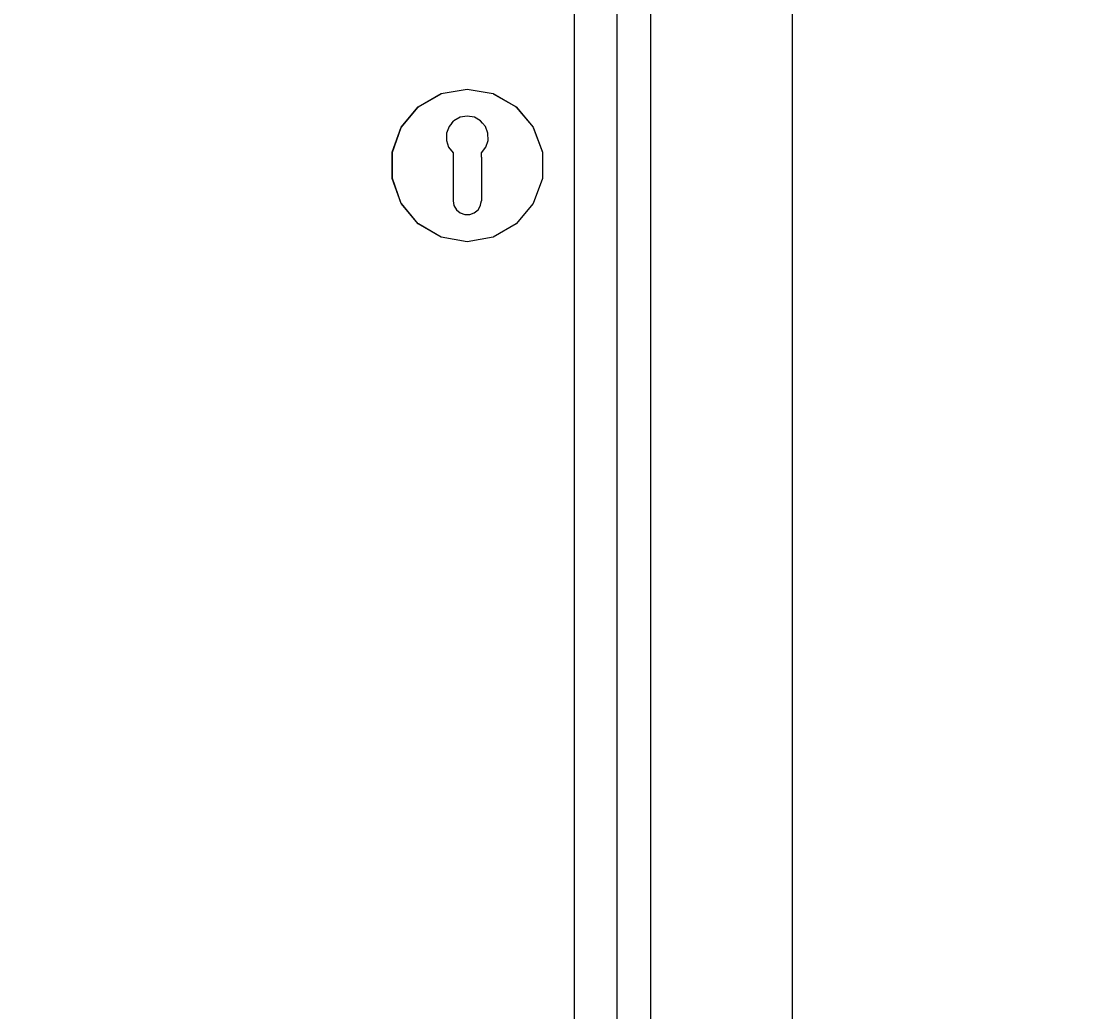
# Model space of a CAD drawing. Header units: millimetres. Extents: x -15634 to 67596, y -3027 to 55843.
# Drawn here: x 23108.6 to 23484.2, y 21496.3 to 21846.6 of the extents above; entities that cross this region are included whole.
import ezdxf

# ---------------------------------------------------------------- set-up
doc = ezdxf.new("R2010")
doc.units = ezdxf.units.MM
doc.header["$MEASUREMENT"] = 0
doc.set_wipeout_variables(frame=1)
doc.linetypes.add('Wipeout_Contour', pattern=[1000, 0, -1000])
doc.layers.add('Dimensioning - General', color=7, linetype='Continuous')
doc.layers.add('Structural - Bearing', color=7, linetype='Continuous')
for name, color, linetype, lineweight, true_color in [('Dimensioning - General_Pen_No__61', 7, 'Continuous', 20, 0x6a6a6a), ('Dimensioning - General_Pen_No__88', 7, 'Continuous', 20, 0xfd4435), ('Structural - Bearing_Pen_No__82', 7, 'Continuous', 20, 0xaaaaaa)]:
    doc.layers.add(name, color=color, linetype=linetype, lineweight=lineweight, true_color=true_color)
doc.styles.add('GENERATED_STYLE_6', font='calibril.ttf')
doc.dimstyles.new('GENERATED_STYLE__3', dxfattribs={"dimtxt": 195.999997, "dimasz": 106.4, "dimexe": 0.18, "dimexo": 0.0625, "dimgap": 0.09, "dimtad": 1, "dimdec": 0, "dimlfac": 0.1, "dimzin": 0, "dimdsep": 46, "dimtxsty": 'GENERATED_STYLE_6', "dimblk": 'ARROWHEAD_2', "dimblk1": 'ARROWHEAD_2', "dimblk2": 'ARROWHEAD_2', "dimcen": 0.09, "dimse1": 1, "dimse2": 1, "dimclrd": 256, "dimclre": 256, "dimclrt": 256, "dimadec": 0, "dimazin": 0, "dimtfac": 1, "dimtdec": 4, "dimtmove": 0, "dimatfit": 3, "dimfxl": 1, "dimtolj": 1, "dimtzin": 0, "dimarcsym": 0})

# ---------------------------------------------------------------- blocks, each defined once
blk = doc.blocks.new('*D49')
at = {"layer": 'Dimensioning - General_Pen_No__61', "color": 251, "linetype": 'Continuous', "lineweight": 20, "true_color": 0x6a6a6a, "transparency": 16777216}
for p, q in [((27454.43, 23536.02), (27594.43, 23455.19)), ((27629.43, 23495.6), (27419.43, 23495.6)), ((27524.43, 20795.6), (27524.43, 23495.6)), ((27454.43, 20836.02), (27594.43, 20755.19)), ((27629.43, 20795.6), (27419.43, 20795.6))]:
    blk.add_line(p, q, dxfattribs=at)
at = {"layer": 'Dimensioning - General_Pen_No__88', "color": 20, "lineweight": 20, "true_color": 0xfd4435, "transparency": 16777216, "char_height": 196, "attachment_point": 7, "rotation": 90, "style": 'GENERATED_STYLE_6'}
for s, insert in [('\\A1;{\\pql;\\fCalibri Light|b0|i0|c0|p34;20}', (27485.23, 23137.36)), ('\\A1;{\\pql;\\fCalibri Light|b0|i0|c0|p34;270}', (27485.23, 21907.27))]:
    blk.add_mtext(s, dxfattribs=dict(at, insert=insert))
blk = doc.blocks.new('ARROWHEAD_2')
at = {"color": 0, "linetype": 'Continuous', "lineweight": 0}
for p, q in [((-0.3781, -0.655), (0.3781, 0.655)), ((0, 0), (-1, 0))]:
    blk.add_line(p, q, dxfattribs=at)
blk = doc.blocks.new('*D97')
at = {"layer": 'Dimensioning - General_Pen_No__61', "color": 251, "linetype": 'Continuous', "lineweight": 20, "true_color": 0x6a6a6a, "transparency": 16777216}
for p, q in [((28004.43, 23536.02), (28144.43, 23455.19)), ((28179.43, 23495.6), (27969.43, 23495.6)), ((28074.43, 20795.6), (28074.43, 23495.6)), ((28004.43, 20836.02), (28144.43, 20755.19)), ((28179.43, 20795.6), (27969.43, 20795.6))]:
    blk.add_line(p, q, dxfattribs=at)
at = {"layer": 'Dimensioning - General_Pen_No__88', "color": 20, "lineweight": 20, "true_color": 0xfd4435, "transparency": 16777216, "char_height": 196, "attachment_point": 7, "rotation": 90, "style": 'GENERATED_STYLE_6'}
for s, insert in [('\\A1;{\\pql;\\fCalibri Light|b0|i0|c0|p34;20}', (28035.23, 23137.36)), ('\\A1;{\\pql;\\fCalibri Light|b0|i0|c0|p34;270}', (28035.23, 21907.27))]:
    blk.add_mtext(s, dxfattribs=dict(at, insert=insert))
blk = doc.blocks.new('*D127')
at = {"layer": 'Dimensioning - General_Pen_No__61', "color": 251, "linetype": 'Continuous', "lineweight": 20, "true_color": 0x6a6a6a, "transparency": 16777216}
for p, q in [((28554.43, 23736.02), (28694.43, 23655.19)), ((28729.43, 23695.6), (28519.43, 23695.6)), ((28624.43, 20795.6), (28624.43, 23695.6)), ((28554.43, 20836.02), (28694.43, 20755.19)), ((28729.43, 20795.6), (28519.43, 20795.6))]:
    blk.add_line(p, q, dxfattribs=at)
at = {"layer": 'Dimensioning - General_Pen_No__88', "color": 20, "lineweight": 20, "true_color": 0xfd4435, "transparency": 16777216, "insert": (28585.23, 22007.27), "char_height": 196, "attachment_point": 7, "rotation": 90, "style": 'GENERATED_STYLE_6'}
blk.add_mtext('\\A1;{\\pql;\\fCalibri Light|b0|i0|c0|p34;290}', dxfattribs=at)
blk = doc.blocks.new('*D145')
at = {"layer": 'Dimensioning - General_Pen_No__61', "color": 251, "linetype": 'Continuous', "lineweight": 20, "true_color": 0x6a6a6a, "transparency": 16777216}
for p, q in [((34964.93, 23536.02), (35104.93, 23455.19)), ((35139.93, 23495.6), (34929.93, 23495.6)), ((35034.93, 20795.6), (35034.93, 23495.6)), ((34964.93, 20836.02), (35104.93, 20755.19)), ((35139.93, 20795.6), (34929.93, 20795.6))]:
    blk.add_line(p, q, dxfattribs=at)
at = {"layer": 'Dimensioning - General_Pen_No__88', "color": 20, "lineweight": 20, "true_color": 0xfd4435, "transparency": 16777216, "char_height": 196, "attachment_point": 7, "rotation": 90, "style": 'GENERATED_STYLE_6'}
for s, insert in [('\\A1;{\\pql;\\fCalibri Light|b0|i0|c0|p34;20}', (34995.73, 23137.36)), ('\\A1;{\\pql;\\fCalibri Light|b0|i0|c0|p34;270}', (34995.73, 21907.27))]:
    blk.add_mtext(s, dxfattribs=dict(at, insert=insert))
blk = doc.blocks.new('*D193')
at = {"layer": 'Dimensioning - General_Pen_No__61', "color": 251, "linetype": 'Continuous', "lineweight": 20, "true_color": 0x6a6a6a, "transparency": 16777216}
for p, q in [((35514.93, 23536.02), (35654.93, 23455.19)), ((35689.93, 23495.6), (35479.93, 23495.6)), ((35584.93, 20795.6), (35584.93, 23495.6)), ((35514.93, 20836.02), (35654.93, 20755.19)), ((35689.93, 20795.6), (35479.93, 20795.6))]:
    blk.add_line(p, q, dxfattribs=at)
at = {"layer": 'Dimensioning - General_Pen_No__88', "color": 20, "lineweight": 20, "true_color": 0xfd4435, "transparency": 16777216, "char_height": 196, "attachment_point": 7, "rotation": 90, "style": 'GENERATED_STYLE_6'}
for s, insert in [('\\A1;{\\pql;\\fCalibri Light|b0|i0|c0|p34;20}', (35545.73, 23137.36)), ('\\A1;{\\pql;\\fCalibri Light|b0|i0|c0|p34;270}', (35545.73, 21907.27))]:
    blk.add_mtext(s, dxfattribs=dict(at, insert=insert))
blk = doc.blocks.new('*D223')
at = {"layer": 'Dimensioning - General_Pen_No__61', "color": 251, "linetype": 'Continuous', "lineweight": 20, "true_color": 0x6a6a6a, "transparency": 16777216}
for p, q in [((36064.93, 23736.02), (36204.93, 23655.19)), ((36239.93, 23695.6), (36029.93, 23695.6)), ((36134.93, 20795.6), (36134.93, 23695.6)), ((36064.93, 20836.02), (36204.93, 20755.19)), ((36239.93, 20795.6), (36029.93, 20795.6))]:
    blk.add_line(p, q, dxfattribs=at)
at = {"layer": 'Dimensioning - General_Pen_No__88', "color": 20, "lineweight": 20, "true_color": 0xfd4435, "transparency": 16777216, "insert": (36095.73, 22007.27), "char_height": 196, "attachment_point": 7, "rotation": 90, "style": 'GENERATED_STYLE_6'}
blk.add_mtext('\\A1;{\\pql;\\fCalibri Light|b0|i0|c0|p34;290}', dxfattribs=at)

msp = doc.modelspace()

# ---------------------------------------------------------------- wipeouts: each hides what was drawn before it
at = {"color": 254, "linetype": 'Wipeout_Contour', "lineweight": 0, "ltscale": 128114.926668}
msp.add_wipeout([(23319.37, 20895.6), (23331.37, 20895.6), (23331.37, 22982.6), (23319.37, 22970.6)], dxfattribs=at).dxf.layer = 'Structural - Bearing'
at = {"color": 254, "linetype": 'Wipeout_Contour', "lineweight": 0, "ltscale": 223189.100645}
msp.add_wipeout([(23259.95, 21809.39), (23260.93, 21810.53), (23257.17, 21820.88), (23249.08, 21816.21), (23259, 21804.39), (23258.98, 21804.44), (23259.04, 21807)], dxfattribs=at).dxf.layer = 'Structural - Bearing'
at = {"color": 254, "linetype": 'Wipeout_Contour', "lineweight": 0, "ltscale": 159318.882752}
msp.add_wipeout([(23257.17, 21770.33), (23261.51, 21782.27), (23261.37, 21783.1), (23261.37, 21789.65), (23249.08, 21775)], dxfattribs=at).dxf.layer = 'Structural - Bearing'

# ---------------------------------------------------------------- next in the draw order: wipeouts: each hides what was drawn before it
at = {"color": 254, "linetype": 'Wipeout_Contour', "lineweight": 0, "ltscale": 128248.79415}
msp.add_wipeout([(23381.37, 20895.6), (23381.37, 23032.6), (23331.37, 22982.6), (23331.37, 20895.6)], dxfattribs=at).dxf.layer = 'Structural - Bearing'
at = {"color": 254, "linetype": 'Wipeout_Contour', "lineweight": 0, "ltscale": 128046.115887}
msp.add_wipeout([(23304.37, 22955.6), (23304.37, 20895.6), (23319.37, 20895.6), (23319.37, 22955.6)], dxfattribs=at).dxf.layer = 'Structural - Bearing'
at = {"color": 254, "linetype": 'Wipeout_Contour', "lineweight": 0, "ltscale": 191273.788733}
msp.add_wipeout([(23259.79, 21802.02), (23259, 21804.39), (23249.08, 21816.21), (23243.07, 21809.05), (23261.37, 21798.49), (23261.37, 21800)], dxfattribs=at).dxf.layer = 'Structural - Bearing'
at = {"color": 254, "linetype": 'Wipeout_Contour', "lineweight": 0, "ltscale": 127456.041611}
msp.add_wipeout([(23261.37, 21789.65), (23261.37, 21792.72), (23243.07, 21782.15), (23249.08, 21775)], dxfattribs=at).dxf.layer = 'Structural - Bearing'

# ---------------------------------------------------------------- next in the draw order: linework, layer by layer
at = {"layer": 'Structural - Bearing_Pen_No__82', "color": 253, "linetype": 'Continuous', "lineweight": 20, "true_color": 0xaaaaaa}
for p, q in [((23381.37, 23032.6), (23381.37, 20895.6)), ((23331.37, 20895.6), (23331.37, 22982.6)), ((23319.37, 20895.6), (23319.37, 22970.6)), ((23304.37, 20895.6), (23304.37, 22955.6))]:
    msp.add_line(p, q, dxfattribs=at)

# ---------------------------------------------------------------- next in the draw order: wipeouts: each hides what was drawn before it
at = {"color": 254, "linetype": 'Wipeout_Contour', "lineweight": 0, "ltscale": 127546.525717}
msp.add_wipeout([(23249.01, 21816.29), (23249.08, 21816.21), (23257.17, 21820.88), (23257.13, 21820.98)], dxfattribs=at).dxf.layer = 'Structural - Bearing'

# ---------------------------------------------------------------- next in the draw order: wipeouts: each hides what was drawn before it
at = {"color": 254, "linetype": 'Wipeout_Contour', "lineweight": 0, "ltscale": 191346.834836}
msp.add_wipeout([(23261.62, 21811.33), (23263.85, 21812.59), (23266.37, 21813.03), (23266.37, 21822.5), (23257.17, 21820.88), (23260.93, 21810.53)], dxfattribs=at).dxf.layer = 'Structural - Bearing'

# ---------------------------------------------------------------- next in the draw order: wipeouts: each hides what was drawn before it
at = {"color": 254, "linetype": 'Wipeout_Contour', "lineweight": 0, "ltscale": 127580.421088}
msp.add_wipeout([(23257.13, 21820.98), (23257.17, 21820.88), (23266.37, 21822.5), (23266.37, 21822.6)], dxfattribs=at).dxf.layer = 'Structural - Bearing'
at = {"color": 254, "linetype": 'Wipeout_Contour', "lineweight": 0, "ltscale": 127493.245304}
msp.add_wipeout([(23261.37, 21796.49), (23261.37, 21798.49), (23243.07, 21809.05), (23239.88, 21800.28)], dxfattribs=at).dxf.layer = 'Structural - Bearing'

# ---------------------------------------------------------------- next in the draw order: wipeouts: each hides what was drawn before it
at = {"color": 254, "linetype": 'Wipeout_Contour', "lineweight": 0, "ltscale": 191379.690148}
msp.add_wipeout([(23268.89, 21812.59), (23271.11, 21811.33), (23271.8, 21810.53), (23275.57, 21820.88), (23266.37, 21822.5), (23266.37, 21813.03)], dxfattribs=at).dxf.layer = 'Structural - Bearing'
at = {"color": 254, "linetype": 'Wipeout_Contour', "lineweight": 0, "ltscale": 127509.712572}
msp.add_wipeout([(23242.98, 21809.1), (23243.07, 21809.05), (23249.08, 21816.21), (23249.01, 21816.29)], dxfattribs=at).dxf.layer = 'Structural - Bearing'
at = {"color": 254, "linetype": 'Wipeout_Contour', "lineweight": 0, "ltscale": 127464.038047}
msp.add_wipeout([(23261.37, 21792.72), (23261.37, 21794.72), (23239.88, 21790.93), (23243.07, 21782.15)], dxfattribs=at).dxf.layer = 'Structural - Bearing'

# ---------------------------------------------------------------- next in the draw order: linework, layer by layer
at = {"layer": 'Structural - Bearing_Pen_No__82', "color": 253, "linetype": 'Continuous', "lineweight": 20, "true_color": 0xaaaaaa}
msp.add_line((23249.01, 21816.29), (23257.13, 21820.98), dxfattribs=at)

# ---------------------------------------------------------------- next in the draw order: wipeouts: each hides what was drawn before it
at = {"color": 254, "linetype": 'Wipeout_Contour', "lineweight": 0, "ltscale": 127607.319307}
msp.add_wipeout([(23266.37, 21822.6), (23266.37, 21822.5), (23275.57, 21820.88), (23275.6, 21820.98)], dxfattribs=at).dxf.layer = 'Structural - Bearing'
at = {"color": 254, "linetype": 'Wipeout_Contour', "lineweight": 0, "ltscale": 127476.418026}
msp.add_wipeout([(23261.37, 21794.72), (23261.37, 21796.49), (23239.88, 21800.28), (23239.88, 21790.93)], dxfattribs=at).dxf.layer = 'Structural - Bearing'
at = {"color": 254, "linetype": 'Wipeout_Contour', "lineweight": 0, "ltscale": 254925.081751}
msp.add_wipeout([(23261.67, 21781.39), (23261.51, 21782.27), (23257.17, 21770.33), (23266.37, 21768.7), (23266.37, 21778.18), (23265.5, 21778.18), (23263.87, 21778.77), (23262.54, 21779.89)], dxfattribs=at).dxf.layer = 'Structural - Bearing'

# ---------------------------------------------------------------- next in the draw order: linework, layer by layer
at = {"layer": 'Structural - Bearing_Pen_No__82', "color": 253, "linetype": 'Continuous', "lineweight": 20, "true_color": 0xaaaaaa}
msp.add_line((23257.13, 21820.98), (23266.37, 21822.6), dxfattribs=at)

# ---------------------------------------------------------------- next in the draw order: wipeouts: each hides what was drawn before it
at = {"color": 254, "linetype": 'Wipeout_Contour', "lineweight": 0, "ltscale": 223279.623915}
msp.add_wipeout([(23272.78, 21809.39), (23273.7, 21807), (23273.76, 21804.44), (23273.74, 21804.39), (23283.66, 21816.21), (23275.57, 21820.88), (23271.8, 21810.53)], dxfattribs=at).dxf.layer = 'Structural - Bearing'
at = {"color": 254, "linetype": 'Wipeout_Contour', "lineweight": 0, "ltscale": 127474.421257}
msp.add_wipeout([(23239.78, 21800.29), (23239.88, 21800.28), (23243.07, 21809.05), (23242.98, 21809.1)], dxfattribs=at).dxf.layer = 'Structural - Bearing'
at = {"color": 254, "linetype": 'Wipeout_Contour', "lineweight": 0, "ltscale": 254964.695777}
msp.add_wipeout([(23267.24, 21778.18), (23266.37, 21778.18), (23266.37, 21768.7), (23275.57, 21770.33), (23271.22, 21782.27), (23271.07, 21781.39), (23270.2, 21779.89), (23268.87, 21778.77)], dxfattribs=at).dxf.layer = 'Structural - Bearing'
at = {"color": 254, "linetype": 'Wipeout_Contour', "lineweight": 0, "ltscale": 127420.782652}
msp.add_wipeout([(23257.13, 21770.23), (23257.17, 21770.33), (23249.08, 21775), (23249.01, 21774.92)], dxfattribs=at).dxf.layer = 'Structural - Bearing'

# ---------------------------------------------------------------- next in the draw order: linework, layer by layer
at = {"layer": 'Structural - Bearing_Pen_No__82', "color": 253, "linetype": 'Continuous', "lineweight": 20, "true_color": 0xaaaaaa}
msp.add_line((23242.98, 21809.1), (23249.01, 21816.29), dxfattribs=at)

# ---------------------------------------------------------------- next in the draw order: wipeouts: each hides what was drawn before it
at = {"color": 254, "linetype": 'Wipeout_Contour', "lineweight": 0, "ltscale": 127623.971002}
msp.add_wipeout([(23275.6, 21820.98), (23275.57, 21820.88), (23283.66, 21816.21), (23283.72, 21816.29)], dxfattribs=at).dxf.layer = 'Structural - Bearing'
at = {"color": 254, "linetype": 'Wipeout_Contour', "lineweight": 0, "ltscale": 159380.89734}
msp.add_wipeout([(23283.66, 21775), (23271.37, 21789.65), (23271.37, 21783.1), (23271.22, 21782.27), (23275.57, 21770.33)], dxfattribs=at).dxf.layer = 'Structural - Bearing'
at = {"color": 254, "linetype": 'Wipeout_Contour', "lineweight": 0, "ltscale": 127416.369349}
msp.add_wipeout([(23249.01, 21774.92), (23249.08, 21775), (23243.07, 21782.15), (23242.98, 21782.1)], dxfattribs=at).dxf.layer = 'Structural - Bearing'
at = {"color": 254, "linetype": 'Wipeout_Contour', "lineweight": 0, "ltscale": 127437.45795}
msp.add_wipeout([(23266.37, 21768.6), (23266.37, 21768.7), (23257.17, 21770.33), (23257.13, 21770.23)], dxfattribs=at).dxf.layer = 'Structural - Bearing'

# ---------------------------------------------------------------- next in the draw order: linework, layer by layer
at = {"layer": 'Structural - Bearing_Pen_No__82', "color": 253, "linetype": 'Continuous', "lineweight": 20, "true_color": 0xaaaaaa}
for p, q in [((23266.37, 21822.6), (23275.6, 21820.98)), ((23257.13, 21770.23), (23249.01, 21774.92))]:
    msp.add_line(p, q, dxfattribs=at)

# ---------------------------------------------------------------- next in the draw order: wipeouts: each hides what was drawn before it
at = {"color": 254, "linetype": 'Wipeout_Contour', "lineweight": 0, "ltscale": 191369.585426}
msp.add_wipeout([(23272.95, 21802.02), (23271.37, 21800), (23271.37, 21798.49), (23289.66, 21809.05), (23283.66, 21816.21), (23273.74, 21804.39)], dxfattribs=at).dxf.layer = 'Structural - Bearing'
at = {"color": 254, "linetype": 'Wipeout_Contour', "lineweight": 0, "ltscale": 127424.751651}
msp.add_wipeout([(23242.98, 21782.1), (23243.07, 21782.15), (23239.88, 21790.93), (23239.78, 21790.92)], dxfattribs=at).dxf.layer = 'Structural - Bearing'
at = {"color": 254, "linetype": 'Wipeout_Contour', "lineweight": 0, "ltscale": 127464.385459}
msp.add_wipeout([(23275.6, 21770.23), (23275.57, 21770.33), (23266.37, 21768.7), (23266.37, 21768.6)], dxfattribs=at).dxf.layer = 'Structural - Bearing'

# ---------------------------------------------------------------- next in the draw order: linework, layer by layer
at = {"layer": 'Structural - Bearing_Pen_No__82', "color": 253, "linetype": 'Continuous', "lineweight": 20, "true_color": 0xaaaaaa}
for p, q in [((23249.01, 21774.92), (23242.98, 21782.1)), ((23266.37, 21768.6), (23257.13, 21770.23))]:
    msp.add_line(p, q, dxfattribs=at)

# ---------------------------------------------------------------- next in the draw order: wipeouts: each hides what was drawn before it
at = {"color": 254, "linetype": 'Wipeout_Contour', "lineweight": 0, "ltscale": 127628.377353}
msp.add_wipeout([(23283.72, 21816.29), (23283.66, 21816.21), (23289.66, 21809.05), (23289.75, 21809.1)], dxfattribs=at).dxf.layer = 'Structural - Bearing'
at = {"color": 254, "linetype": 'Wipeout_Contour', "lineweight": 0, "ltscale": 127444.916189}
msp.add_wipeout([(23239.78, 21790.92), (23239.88, 21790.93), (23239.88, 21800.28), (23239.78, 21800.29)], dxfattribs=at).dxf.layer = 'Structural - Bearing'

# ---------------------------------------------------------------- next in the draw order: linework, layer by layer
at = {"layer": 'Structural - Bearing_Pen_No__82', "color": 253, "linetype": 'Continuous', "lineweight": 20, "true_color": 0xaaaaaa}
for p, q in [((23275.6, 21820.98), (23283.72, 21816.29)), ((23239.78, 21800.29), (23242.98, 21809.1)), ((23239.78, 21790.92), (23239.78, 21800.29)), ((23242.98, 21782.1), (23239.78, 21790.92))]:
    msp.add_line(p, q, dxfattribs=at)

# ---------------------------------------------------------------- next in the draw order: wipeouts: each hides what was drawn before it
at = {"color": 254, "linetype": 'Wipeout_Contour', "lineweight": 0, "ltscale": 127580.713638}
msp.add_wipeout([(23271.37, 21798.49), (23271.37, 21796.49), (23292.86, 21800.28), (23289.66, 21809.05)], dxfattribs=at).dxf.layer = 'Structural - Bearing'

# ---------------------------------------------------------------- next in the draw order: wipeouts: each hides what was drawn before it
at = {"color": 254, "linetype": 'Wipeout_Contour', "lineweight": 0, "ltscale": 127620.00801}
msp.add_wipeout([(23289.75, 21809.1), (23289.66, 21809.05), (23292.86, 21800.28), (23292.96, 21800.29)], dxfattribs=at).dxf.layer = 'Structural - Bearing'

# ---------------------------------------------------------------- next in the draw order: linework, layer by layer
at = {"layer": 'Structural - Bearing_Pen_No__82', "color": 253, "linetype": 'Continuous', "lineweight": 20, "true_color": 0xaaaaaa}
msp.add_line((23283.72, 21816.29), (23289.75, 21809.1), dxfattribs=at)

# ---------------------------------------------------------------- next in the draw order: wipeouts: each hides what was drawn before it
at = {"color": 254, "linetype": 'Wipeout_Contour', "lineweight": 0, "ltscale": 127568.347146}
msp.add_wipeout([(23271.37, 21796.49), (23271.37, 21794.72), (23292.86, 21790.93), (23292.86, 21800.28)], dxfattribs=at).dxf.layer = 'Structural - Bearing'

# ---------------------------------------------------------------- next in the draw order: wipeouts: each hides what was drawn before it
at = {"color": 254, "linetype": 'Wipeout_Contour', "lineweight": 0, "ltscale": 127551.534449}
msp.add_wipeout([(23271.37, 21794.72), (23271.37, 21792.72), (23289.66, 21782.15), (23292.86, 21790.93)], dxfattribs=at).dxf.layer = 'Structural - Bearing'

# ---------------------------------------------------------------- next in the draw order: wipeouts: each hides what was drawn before it
at = {"color": 254, "linetype": 'Wipeout_Contour', "lineweight": 0, "ltscale": 127599.870026}
msp.add_wipeout([(23292.96, 21800.29), (23292.86, 21800.28), (23292.86, 21790.93), (23292.96, 21790.92)], dxfattribs=at).dxf.layer = 'Structural - Bearing'
at = {"color": 254, "linetype": 'Wipeout_Contour', "lineweight": 0, "ltscale": 127530.379623}
msp.add_wipeout([(23271.37, 21792.72), (23271.37, 21789.65), (23283.66, 21775), (23289.66, 21782.15)], dxfattribs=at).dxf.layer = 'Structural - Bearing'

# ---------------------------------------------------------------- next in the draw order: linework, layer by layer
at = {"layer": 'Structural - Bearing_Pen_No__82', "color": 253, "linetype": 'Continuous', "lineweight": 20, "true_color": 0xaaaaaa}
msp.add_line((23289.75, 21809.1), (23292.96, 21800.29), dxfattribs=at)

# ---------------------------------------------------------------- next in the draw order: wipeouts: each hides what was drawn before it
at = {"color": 254, "linetype": 'Wipeout_Contour', "lineweight": 0, "ltscale": 860814.918173}
msp.add_wipeout([(23259.04, 21807), (23258.98, 21804.44), (23259.79, 21802.02), (23261.37, 21800), (23261.37, 21783.1), (23261.67, 21781.39), (23262.54, 21779.89), (23263.87, 21778.77), (23265.5, 21778.18), (23267.24, 21778.18), (23268.87, 21778.77), (23270.2, 21779.89), (23271.07, 21781.39), (23271.37, 21783.1), (23271.37, 21800), (23272.95, 21802.02), (23273.74, 21804.39), (23273.76, 21804.44), (23273.7, 21807), (23272.78, 21809.39), (23271.8, 21810.53), (23271.11, 21811.33), (23268.89, 21812.59), (23266.37, 21813.03), (23263.85, 21812.59), (23261.62, 21811.33), (23259.95, 21809.39)], dxfattribs=at).dxf.layer = 'Structural - Bearing'
at = {"color": 254, "linetype": 'Wipeout_Contour', "lineweight": 0, "ltscale": 127570.393388}
msp.add_wipeout([(23292.96, 21790.92), (23292.86, 21790.93), (23289.66, 21782.15), (23289.75, 21782.1)], dxfattribs=at).dxf.layer = 'Structural - Bearing'
at = {"color": 254, "linetype": 'Wipeout_Contour', "lineweight": 0, "ltscale": 127498.302002}
msp.add_wipeout([(23283.72, 21774.92), (23283.66, 21775), (23275.57, 21770.33), (23275.6, 21770.23)], dxfattribs=at).dxf.layer = 'Structural - Bearing'

# ---------------------------------------------------------------- next in the draw order: linework, layer by layer
at = {"layer": 'Structural - Bearing_Pen_No__82', "color": 253, "linetype": 'Continuous', "lineweight": 20, "true_color": 0xaaaaaa}
for p, q in [((23260.93, 21810.53), (23261.62, 21811.33)), ((23263.85, 21812.59), (23261.62, 21811.33)), ((23266.37, 21813.03), (23263.85, 21812.59)), ((23268.89, 21812.59), (23266.37, 21813.03)), ((23271.11, 21811.33), (23268.89, 21812.59)), ((23271.8, 21810.53), (23271.11, 21811.33)), ((23259.95, 21809.39), (23259.04, 21807)), ((23260.93, 21810.53), (23259.95, 21809.39)), ((23271.8, 21810.53), (23272.78, 21809.39)), ((23273.7, 21807), (23272.78, 21809.39)), ((23259.04, 21807), (23258.98, 21804.44)), ((23259, 21804.39), (23259.79, 21802.02)), ((23272.95, 21802.02), (23273.74, 21804.39)), ((23273.76, 21804.44), (23273.7, 21807)), ((23259.79, 21802.02), (23261.37, 21800)), ((23261.37, 21800), (23261.37, 21798.49)), ((23271.37, 21800), (23272.95, 21802.02)), ((23271.37, 21798.49), (23271.37, 21800)), ((23292.96, 21800.29), (23292.96, 21790.92)), ((23261.37, 21798.49), (23261.37, 21796.49)), ((23261.37, 21796.49), (23261.37, 21794.72)), ((23271.37, 21798.49), (23271.37, 21796.49)), ((23271.37, 21796.49), (23271.37, 21794.72)), ((23261.37, 21794.72), (23261.37, 21792.72)), ((23261.37, 21792.72), (23261.37, 21789.65)), ((23271.37, 21794.72), (23271.37, 21792.72)), ((23271.37, 21792.72), (23271.37, 21789.65)), ((23261.37, 21789.65), (23261.37, 21783.1)), ((23271.37, 21789.65), (23271.37, 21783.1)), ((23261.37, 21783.1), (23261.51, 21782.27)), ((23261.51, 21782.27), (23261.67, 21781.39)), ((23261.67, 21781.39), (23262.54, 21779.89)), ((23270.2, 21779.89), (23271.07, 21781.39)), ((23271.07, 21781.39), (23271.22, 21782.27)), ((23271.22, 21782.27), (23271.37, 21783.1)), ((23262.54, 21779.89), (23263.87, 21778.77)), ((23263.87, 21778.77), (23265.5, 21778.18)), ((23265.5, 21778.18), (23266.37, 21778.18)), ((23266.37, 21778.18), (23267.24, 21778.18)), ((23267.24, 21778.18), (23268.87, 21778.77)), ((23268.87, 21778.77), (23270.2, 21779.89)), ((23275.6, 21770.23), (23266.37, 21768.6))]:
    msp.add_line(p, q, dxfattribs=at)

# ---------------------------------------------------------------- next in the draw order: wipeouts: each hides what was drawn before it
at = {"color": 254, "linetype": 'Wipeout_Contour', "lineweight": 0, "ltscale": 127535.118343}
msp.add_wipeout([(23289.75, 21782.1), (23289.66, 21782.15), (23283.66, 21775), (23283.72, 21774.92)], dxfattribs=at).dxf.layer = 'Structural - Bearing'

# ---------------------------------------------------------------- next in the draw order: linework, layer by layer
at = {"layer": 'Structural - Bearing_Pen_No__82', "color": 253, "linetype": 'Continuous', "lineweight": 20, "true_color": 0xaaaaaa}
for p, q in [((23292.96, 21790.92), (23289.75, 21782.1)), ((23289.75, 21782.1), (23283.72, 21774.92)), ((23283.72, 21774.92), (23275.6, 21770.23))]:
    msp.add_line(p, q, dxfattribs=at)

# ---------------------------------------------------------------- next in the draw order: dimensions: what is measured, and where the dimension line sits
at = {"layer": 'Dimensioning - General', "color": 251, "linetype": 'Continuous', "lineweight": 20, "true_color": 0x6a6a6a}
for base, p1, p2, picture, middle in [((28624.43, 23695.6), (2538.55, 20795.6), (2464.76, 23695.6), '*D127', (28487.23, 22231.4)), ((36134.93, 23695.6), (10049.05, 20795.6), (9975.26, 23695.6), '*D223', (35997.73, 22231.4)), ((28074.43, 23495.6), (-158.45, 20795.6), (-306.03, 23495.6), '*D97', (27937.23, 22131.4)), ((27524.43, 23495.6), (162.53, 20795.6), (229.44, 23495.6), '*D49', (27387.23, 22131.4)), ((35584.93, 23495.6), (7352.05, 20795.6), (7204.47, 23495.6), '*D193', (35447.73, 22131.4)), ((35034.93, 23495.6), (7673.02, 20795.6), (7739.94, 23495.6), '*D145', (34897.73, 22131.4))]:
    dim = msp.add_linear_dim(base=base, p1=p1, p2=p2, angle=90, dimstyle='GENERATED_STYLE__3', dxfattribs=at)
    dim.commit()
    dim.dimension.update_dxf_attribs({"geometry": picture, "text_midpoint": middle, "dimtype": 160, "text_rotation": 90})

doc.saveas('drawing.dxf')
